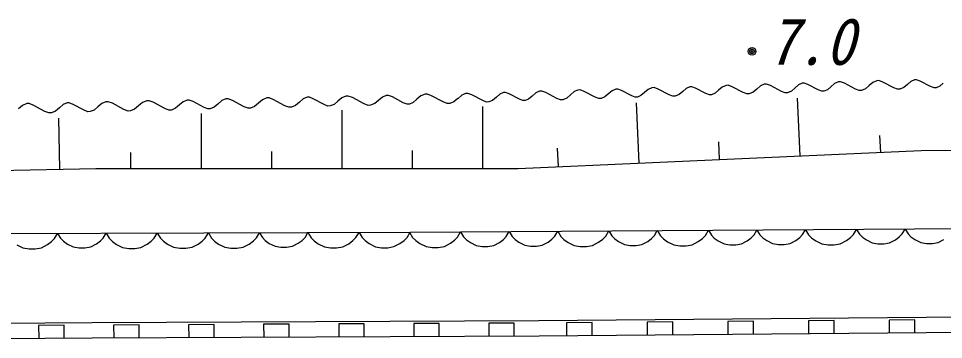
# Model space of a CAD drawing. Units: millimetres on the paper. Extents: x 40 to 680, y 20 to 380.
# Drawn here: x 245.71 to 281.92, y 280.68 to 293.23 of the extents above; entities that cross this region are included whole.
import ezdxf
from ezdxf.enums import TextEntityAlignment as Align

# ---------------------------------------------------------------- set-up
doc = ezdxf.new("R2010")
doc.units = ezdxf.units.MM
doc.layers.add('M-BGD', color=7, linetype='Continuous', lineweight=25)
doc.styles.add('ＭＳ ゴシック', font='')
doc.styles.get('ＭＳ ゴシック').set_extended_font_data('MS Gothic')

msp = doc.modelspace()

# ---------------------------------------------------------------- linework, layer by layer
at = {"layer": 'M-BGD'}
for p, q in [((279.308, 290.798), (279.16, 290.733)), ((279.398, 290.8), (279.308, 290.798)), ((279.549, 290.745), (279.398, 290.8)), ((280.787, 290.832), (280.649, 290.771)), ((280.871, 290.834), (280.787, 290.832)), ((281.013, 290.783), (280.871, 290.834)), ((267.613, 290.433), (267.465, 290.369)), ((267.703, 290.436), (267.613, 290.433)), ((267.855, 290.381), (267.703, 290.436)), ((269.093, 290.467), (268.955, 290.407)), ((269.177, 290.47), (269.093, 290.467)), ((269.319, 290.418), (269.177, 290.47)), ((270.364, 290.459), (270.218, 290.334)), ((270.512, 290.524), (270.364, 290.459)), ((270.602, 290.526), (270.512, 290.524)), ((270.754, 290.471), (270.602, 290.526)), ((271.181, 290.244), (270.754, 290.471)), ((271.853, 290.497), (271.717, 290.381)), ((271.992, 290.558), (271.853, 290.497)), ((272.076, 290.56), (271.992, 290.558)), ((272.217, 290.509), (272.076, 290.56)), ((272.616, 290.297), (272.217, 290.509)), ((273.262, 290.549), (273.116, 290.425)), ((273.411, 290.614), (273.262, 290.549)), ((273.5, 290.617), (273.411, 290.614)), ((273.652, 290.561), (273.5, 290.617)), ((274.08, 290.335), (273.652, 290.561)), ((274.616, 290.471), (274.469, 290.347)), ((274.762, 290.596), (274.616, 290.471)), ((274.91, 290.661), (274.762, 290.596)), ((275, 290.663), (274.91, 290.661)), ((275.152, 290.608), (275, 290.663)), ((275.579, 290.381), (275.152, 290.608)), ((276.115, 290.518), (275.969, 290.393)), ((276.251, 290.634), (276.115, 290.518)), ((276.389, 290.695), (276.251, 290.634)), ((276.473, 290.697), (276.389, 290.695)), ((276.615, 290.646), (276.473, 290.697)), ((277.014, 290.434), (276.615, 290.646)), ((277.156, 290.382), (277.014, 290.434)), ((277.378, 290.445), (277.239, 290.385)), ((277.514, 290.562), (277.378, 290.445)), ((277.66, 290.686), (277.514, 290.562)), ((277.808, 290.751), (277.66, 290.686)), ((277.898, 290.754), (277.808, 290.751)), ((278.05, 290.698), (277.898, 290.754)), ((278.477, 290.472), (278.05, 290.698)), ((278.629, 290.416), (278.477, 290.472)), ((278.867, 290.484), (278.719, 290.419)), ((279.013, 290.608), (278.867, 290.484)), ((279.16, 290.733), (279.013, 290.608)), ((279.977, 290.518), (279.549, 290.745)), ((280.128, 290.463), (279.977, 290.518)), ((280.218, 290.466), (280.128, 290.463)), ((280.366, 290.53), (280.218, 290.466)), ((280.513, 290.655), (280.366, 290.53)), ((280.649, 290.771), (280.513, 290.655)), ((281.412, 290.571), (281.013, 290.783)), ((281.553, 290.519), (281.412, 290.571)), ((281.637, 290.522), (281.553, 290.519)), ((281.776, 290.582), (281.637, 290.522)), ((281.912, 290.699), (281.776, 290.582)), ((253.829, 290.085), (253.67, 290.017)), ((253.925, 290.087), (253.829, 290.085)), ((254.086, 290.027), (253.925, 290.087)), ((255.428, 290.122), (255.27, 290.055)), ((255.524, 290.125), (255.428, 290.122)), ((255.686, 290.064), (255.524, 290.125)), ((256.86, 290.084), (256.713, 289.961)), ((257.008, 290.148), (256.86, 290.084)), ((257.098, 290.15), (257.008, 290.148)), ((257.25, 290.093), (257.098, 290.15)), ((257.675, 289.863), (257.25, 290.093)), ((258.369, 290.128), (258.212, 289.996)), ((258.527, 290.196), (258.369, 290.128)), ((258.623, 290.198), (258.527, 290.196)), ((258.785, 290.138), (258.623, 290.198)), ((259.239, 289.892), (258.785, 290.138)), ((259.959, 290.157), (259.812, 290.034)), ((260.107, 290.221), (259.959, 290.157)), ((260.197, 290.223), (260.107, 290.221)), ((260.349, 290.166), (260.197, 290.223)), ((260.774, 289.936), (260.349, 290.166)), ((261.468, 290.201), (261.311, 290.069)), ((261.627, 290.269), (261.468, 290.201)), ((261.723, 290.271), (261.627, 290.269)), ((261.884, 290.211), (261.723, 290.271)), ((262.338, 289.965), (261.884, 290.211)), ((262.911, 290.107), (262.754, 289.975)), ((263.067, 290.232), (262.921, 290.107)), ((263.215, 290.296), (263.067, 290.232)), ((263.305, 290.299), (263.215, 290.296)), ((263.457, 290.244), (263.305, 290.299)), ((263.884, 290.017), (263.457, 290.244)), ((264.42, 290.154), (264.274, 290.029)), ((264.557, 290.27), (264.42, 290.154)), ((264.695, 290.33), (264.557, 290.27)), ((264.779, 290.333), (264.695, 290.33)), ((264.921, 290.281), (264.779, 290.333)), ((265.32, 290.07), (264.921, 290.281)), ((265.683, 290.081), (265.545, 290.021)), ((265.82, 290.197), (265.683, 290.081)), ((265.966, 290.322), (265.82, 290.197)), ((266.114, 290.387), (265.966, 290.322)), ((266.204, 290.389), (266.114, 290.387)), ((266.356, 290.334), (266.204, 290.389)), ((266.783, 290.107), (266.356, 290.334)), ((266.935, 290.052), (266.783, 290.107)), ((267.173, 290.12), (267.025, 290.055)), ((267.319, 290.244), (267.173, 290.12)), ((267.465, 290.369), (267.319, 290.244)), ((268.282, 290.154), (267.855, 290.381)), ((268.434, 290.099), (268.282, 290.154)), ((268.524, 290.102), (268.434, 290.099)), ((268.672, 290.166), (268.524, 290.102)), ((268.818, 290.291), (268.672, 290.166)), ((268.955, 290.407), (268.818, 290.291)), ((269.717, 290.207), (269.319, 290.418)), ((269.859, 290.155), (269.717, 290.207)), ((269.943, 290.158), (269.859, 290.155)), ((270.081, 290.218), (269.943, 290.158)), ((270.218, 290.334), (270.081, 290.218)), ((271.333, 290.189), (271.181, 290.244)), ((271.423, 290.192), (271.333, 290.189)), ((271.571, 290.256), (271.423, 290.192)), ((271.717, 290.381), (271.571, 290.256)), ((272.758, 290.245), (272.616, 290.297)), ((272.842, 290.248), (272.758, 290.245)), ((272.98, 290.308), (272.842, 290.248)), ((273.116, 290.425), (272.98, 290.308)), ((274.231, 290.279), (274.08, 290.335)), ((274.321, 290.282), (274.231, 290.279)), ((274.469, 290.347), (274.321, 290.282)), ((275.731, 290.326), (275.579, 290.381)), ((275.821, 290.329), (275.731, 290.326)), ((275.969, 290.393), (275.821, 290.329)), ((276.313, 287.853), (276.214, 290.12)), ((277.239, 290.385), (277.156, 290.382)), ((278.719, 290.419), (278.629, 290.416)), ((245.873, 289.833), (245.716, 289.701)), ((246.031, 289.901), (245.873, 289.833)), ((246.127, 289.903), (246.031, 289.901)), ((246.288, 289.843), (246.127, 289.903)), ((246.742, 289.597), (246.288, 289.843)), ((247.315, 289.739), (247.158, 289.607)), ((247.462, 289.862), (247.315, 289.739)), ((247.611, 289.926), (247.462, 289.862)), ((247.701, 289.928), (247.611, 289.926)), ((247.852, 289.872), (247.701, 289.928)), ((248.278, 289.642), (247.852, 289.872)), ((248.815, 289.774), (248.668, 289.651)), ((248.972, 289.906), (248.815, 289.774)), ((249.13, 289.974), (248.972, 289.906)), ((249.226, 289.976), (249.13, 289.974)), ((249.388, 289.916), (249.226, 289.976)), ((249.841, 289.67), (249.388, 289.916)), ((250.414, 289.812), (250.257, 289.68)), ((250.571, 289.944), (250.414, 289.812)), ((250.73, 290.012), (250.571, 289.944)), ((250.826, 290.014), (250.73, 290.012)), ((250.987, 289.954), (250.826, 290.014)), ((251.441, 289.708), (250.987, 289.954)), ((251.602, 289.648), (251.441, 289.708)), ((251.857, 289.718), (251.698, 289.65)), ((252.014, 289.85), (251.857, 289.718)), ((252.161, 289.973), (252.014, 289.85)), ((252.309, 290.037), (252.161, 289.973)), ((252.399, 290.039), (252.309, 290.037)), ((252.551, 289.982), (252.399, 290.039)), ((252.976, 289.752), (252.551, 289.982)), ((253.128, 289.696), (252.976, 289.752)), ((253.366, 289.762), (253.218, 289.698)), ((253.513, 289.885), (253.366, 289.762)), ((253.67, 290.017), (253.513, 289.885)), ((254.54, 289.781), (254.086, 290.027)), ((254.702, 289.721), (254.54, 289.781)), ((254.798, 289.723), (254.702, 289.721)), ((254.956, 289.791), (254.798, 289.723)), ((255.113, 289.923), (254.956, 289.791)), ((255.27, 290.055), (255.113, 289.923)), ((256.14, 289.819), (255.686, 290.064)), ((256.301, 289.759), (256.14, 289.819)), ((256.397, 289.761), (256.301, 289.759)), ((256.556, 289.829), (256.397, 289.761)), ((256.713, 289.961), (256.556, 289.829)), ((257.826, 289.807), (257.675, 289.863)), ((257.916, 289.809), (257.826, 289.807)), ((258.065, 289.873), (257.916, 289.809)), ((258.212, 289.996), (258.065, 289.873)), ((259.4, 289.832), (259.239, 289.892)), ((259.496, 289.834), (259.4, 289.832)), ((259.655, 289.902), (259.496, 289.834)), ((259.812, 290.034), (259.655, 289.902)), ((260.926, 289.88), (260.774, 289.936)), ((261.016, 289.882), (260.926, 289.88)), ((261.164, 289.946), (261.016, 289.882)), ((261.311, 290.069), (261.164, 289.946)), ((262.499, 289.905), (262.338, 289.965)), ((262.595, 289.907), (262.499, 289.905)), ((262.754, 289.975), (262.595, 289.907)), ((264.036, 289.962), (263.884, 290.017)), ((263.896, 287.368), (263.896, 289.782)), ((264.126, 289.965), (264.036, 289.962)), ((264.274, 290.029), (264.126, 289.965)), ((265.461, 290.018), (265.32, 290.07)), ((265.545, 290.021), (265.461, 290.018)), ((267.025, 290.055), (266.935, 290.052)), ((270.005, 287.576), (269.902, 289.933)), ((246.904, 289.537), (246.742, 289.597)), ((247, 289.539), (246.904, 289.537)), ((247.158, 289.607), (247, 289.539)), ((248.429, 289.585), (248.278, 289.642)), ((248.519, 289.587), (248.429, 289.585)), ((248.668, 289.651), (248.519, 289.587)), ((250.003, 289.61), (249.841, 289.67)), ((250.099, 289.613), (250.003, 289.61)), ((250.257, 289.68), (250.099, 289.613)), ((251.698, 289.65), (251.602, 289.648)), ((252.871, 287.368), (252.871, 289.517)), ((253.218, 289.698), (253.128, 289.696)), ((258.384, 287.368), (258.384, 289.65)), ((247.331, 287.339), (247.288, 289.332)), ((279.467, 287.991), (279.438, 288.658)), ((273.159, 287.715), (273.129, 288.408)), ((250.115, 287.368), (250.115, 287.993)), ((255.627, 287.368), (255.627, 288.033)), ((261.14, 287.368), (261.14, 288.073)), ((265.274, 287.368), (281.044, 288.061)), ((266.851, 287.438), (266.819, 288.162)), ((281.044, 288.061), (300.505, 288.215)), ((229.051, 286.953), (248.737, 287.368)), ((248.737, 287.368), (265.274, 287.368)), ((261.044, 284.869), (290.12, 285.061)), ((235.353, 284.792), (261.044, 284.869)), ((247.124, 284.627), (247.244, 284.827)), ((247.244, 284.827), (247.358, 284.638)), ((248.916, 284.528), (249.03, 284.643)), ((249.03, 284.643), (249.144, 284.833)), ((249.144, 284.833), (249.264, 284.633)), ((250.905, 284.518), (251.024, 284.639)), ((251.024, 284.639), (251.144, 284.839)), ((251.144, 284.839), (251.264, 284.639)), ((251.264, 284.639), (251.385, 284.52)), ((252.905, 284.524), (253.024, 284.645)), ((253.024, 284.645), (253.144, 284.845)), ((253.144, 284.845), (253.264, 284.645)), ((253.264, 284.645), (253.385, 284.526)), ((254.905, 284.53), (255.024, 284.651)), ((255.024, 284.651), (255.144, 284.851)), ((255.144, 284.851), (255.258, 284.661)), ((255.258, 284.661), (255.372, 284.548)), ((256.816, 284.552), (256.93, 284.666)), ((256.93, 284.666), (257.044, 284.857)), ((257.044, 284.857), (257.164, 284.657)), ((257.164, 284.657), (257.284, 284.537)), ((258.804, 284.542), (258.924, 284.662)), ((258.924, 284.662), (259.044, 284.863)), ((259.044, 284.863), (259.164, 284.663)), ((259.164, 284.663), (259.284, 284.543)), ((260.804, 284.548), (260.924, 284.668)), ((260.924, 284.668), (261.044, 284.869)), ((261.021, 284.868), (261.142, 284.669)), ((261.142, 284.669), (261.263, 284.55)), ((262.783, 284.56), (262.902, 284.681)), ((262.902, 284.681), (263.021, 284.882)), ((263.021, 284.882), (263.136, 284.692)), ((263.136, 284.692), (263.251, 284.579)), ((264.695, 284.589), (264.808, 284.703)), ((264.808, 284.703), (264.921, 284.894)), ((264.921, 284.894), (265.036, 284.705)), ((265.036, 284.705), (265.151, 284.592)), ((266.595, 284.601), (266.708, 284.716)), ((266.708, 284.716), (266.821, 284.907)), ((266.821, 284.907), (266.942, 284.708)), ((266.942, 284.708), (267.063, 284.588)), ((268.583, 284.598), (268.702, 284.719)), ((268.702, 284.719), (268.821, 284.92)), ((268.821, 284.92), (268.936, 284.731)), ((268.936, 284.731), (269.051, 284.617)), ((270.495, 284.627), (270.608, 284.742)), ((270.608, 284.742), (270.721, 284.932)), ((270.721, 284.932), (270.842, 284.733)), ((270.842, 284.733), (270.963, 284.614)), ((272.483, 284.624), (272.602, 284.745)), ((272.602, 284.745), (272.721, 284.946)), ((272.721, 284.946), (272.836, 284.756)), ((272.836, 284.756), (272.951, 284.643)), ((272.951, 284.643), (273.104, 284.53)), ((274.244, 284.538), (274.395, 284.653)), ((274.395, 284.653), (274.508, 284.768)), ((274.508, 284.768), (274.621, 284.958)), ((274.621, 284.958), (274.736, 284.769)), ((274.736, 284.769), (274.851, 284.656)), ((274.851, 284.656), (275.004, 284.543)), ((276.144, 284.55), (276.295, 284.665)), ((276.295, 284.665), (276.408, 284.78)), ((276.408, 284.78), (276.521, 284.971)), ((276.521, 284.971), (276.642, 284.772)), ((276.642, 284.772), (276.763, 284.652)), ((276.763, 284.652), (276.924, 284.533)), ((278.124, 284.541), (278.283, 284.662)), ((278.283, 284.662), (278.402, 284.783)), ((278.402, 284.783), (278.521, 284.984)), ((278.521, 284.984), (278.636, 284.795)), ((278.636, 284.795), (278.751, 284.682)), ((278.751, 284.682), (278.904, 284.569)), ((280.043, 284.576), (280.195, 284.691)), ((280.195, 284.691), (280.308, 284.806)), ((280.308, 284.806), (280.421, 284.997)), ((280.421, 284.997), (280.536, 284.807)), ((280.536, 284.807), (280.651, 284.694)), ((280.651, 284.694), (280.803, 284.581)), ((245.645, 284.382), (245.885, 284.263)), ((246.605, 284.265), (246.845, 284.386)), ((246.845, 284.386), (247.005, 284.506)), ((247.005, 284.506), (247.124, 284.627)), ((247.358, 284.638), (247.472, 284.524)), ((247.472, 284.524), (247.625, 284.41)), ((247.625, 284.41), (247.853, 284.297)), ((247.853, 284.297), (248.081, 284.26)), ((248.309, 284.26), (248.537, 284.299)), ((248.537, 284.299), (248.765, 284.414)), ((248.765, 284.414), (248.916, 284.528)), ((249.264, 284.633), (249.385, 284.514)), ((249.385, 284.514), (249.545, 284.394)), ((249.545, 284.394), (249.785, 284.275)), ((250.265, 284.236), (250.505, 284.277)), ((250.505, 284.277), (250.745, 284.398)), ((250.745, 284.398), (250.905, 284.518)), ((251.385, 284.52), (251.545, 284.4)), ((251.545, 284.4), (251.785, 284.281)), ((251.785, 284.281), (252.025, 284.242)), ((252.265, 284.242), (252.505, 284.283)), ((252.505, 284.283), (252.745, 284.404)), ((252.745, 284.404), (252.905, 284.524)), ((253.385, 284.526), (253.545, 284.406)), ((253.545, 284.406), (253.785, 284.287)), ((253.785, 284.287), (254.025, 284.248)), ((254.265, 284.248), (254.505, 284.289)), ((254.505, 284.289), (254.745, 284.41)), ((254.745, 284.41), (254.905, 284.53)), ((255.372, 284.548), (255.525, 284.434)), ((255.525, 284.434), (255.753, 284.321)), ((255.753, 284.321), (255.981, 284.283)), ((255.981, 284.283), (256.209, 284.284)), ((256.209, 284.284), (256.437, 284.323)), ((256.437, 284.323), (256.665, 284.437)), ((256.665, 284.437), (256.816, 284.552)), ((257.284, 284.537), (257.445, 284.418)), ((257.445, 284.418), (257.685, 284.298)), ((257.685, 284.298), (257.925, 284.259)), ((258.165, 284.26), (258.405, 284.301)), ((258.405, 284.301), (258.645, 284.421)), ((258.645, 284.421), (258.804, 284.542)), ((259.284, 284.543), (259.445, 284.424)), ((259.445, 284.424), (259.685, 284.304)), ((259.685, 284.304), (259.925, 284.265)), ((260.165, 284.266), (260.405, 284.307)), ((260.405, 284.307), (260.645, 284.427)), ((260.645, 284.427), (260.804, 284.548)), ((261.263, 284.55), (261.424, 284.431)), ((261.424, 284.431), (261.665, 284.313)), ((261.665, 284.313), (261.905, 284.274)), ((261.905, 284.274), (262.145, 284.276)), ((262.145, 284.276), (262.385, 284.317)), ((262.385, 284.317), (262.624, 284.439)), ((262.624, 284.439), (262.783, 284.56)), ((263.251, 284.579), (263.404, 284.466)), ((263.404, 284.466), (263.633, 284.354)), ((263.633, 284.354), (263.861, 284.317)), ((263.861, 284.317), (264.089, 284.319)), ((264.089, 284.319), (264.317, 284.358)), ((264.317, 284.358), (264.544, 284.474)), ((264.544, 284.474), (264.695, 284.589)), ((265.151, 284.592), (265.304, 284.479)), ((265.304, 284.479), (265.533, 284.366)), ((265.533, 284.366), (265.761, 284.33)), ((265.761, 284.33), (265.989, 284.331)), ((265.989, 284.331), (266.217, 284.371)), ((266.217, 284.371), (266.444, 284.486)), ((266.444, 284.486), (266.595, 284.601)), ((267.063, 284.588), (267.224, 284.469)), ((267.224, 284.469), (267.465, 284.351)), ((267.465, 284.351), (267.705, 284.313)), ((267.705, 284.313), (267.945, 284.314)), ((267.945, 284.314), (268.185, 284.356)), ((268.185, 284.356), (268.424, 284.477)), ((268.424, 284.477), (268.583, 284.598)), ((269.051, 284.617), (269.204, 284.504)), ((269.204, 284.504), (269.432, 284.392)), ((269.432, 284.392), (269.661, 284.355)), ((269.661, 284.355), (269.889, 284.357)), ((269.889, 284.357), (270.116, 284.396)), ((270.116, 284.396), (270.344, 284.512)), ((270.344, 284.512), (270.495, 284.627)), ((270.963, 284.614), (271.124, 284.495)), ((271.124, 284.495), (271.365, 284.377)), ((271.365, 284.377), (271.605, 284.338)), ((271.605, 284.338), (271.845, 284.34)), ((271.845, 284.34), (272.085, 284.382)), ((272.085, 284.382), (272.324, 284.503)), ((272.324, 284.503), (272.483, 284.624)), ((273.104, 284.53), (273.332, 284.418)), ((273.332, 284.418), (273.561, 284.381)), ((273.561, 284.381), (273.789, 284.383)), ((273.789, 284.383), (274.016, 284.422)), ((274.016, 284.422), (274.244, 284.538)), ((275.004, 284.543), (275.232, 284.43)), ((275.232, 284.43), (275.461, 284.394)), ((275.461, 284.394), (275.689, 284.395)), ((275.689, 284.395), (275.916, 284.435)), ((275.916, 284.435), (276.144, 284.55)), ((276.924, 284.533), (277.164, 284.415)), ((277.164, 284.415), (277.405, 284.377)), ((277.405, 284.377), (277.645, 284.378)), ((277.645, 284.378), (277.884, 284.42)), ((277.884, 284.42), (278.124, 284.541)), ((278.904, 284.569), (279.132, 284.456)), ((279.132, 284.456), (279.36, 284.42)), ((279.36, 284.42), (279.588, 284.421)), ((279.588, 284.421), (279.816, 284.461)), ((279.816, 284.461), (280.043, 284.576)), ((280.803, 284.581), (281.032, 284.469)), ((281.032, 284.469), (281.26, 284.432)), ((281.26, 284.432), (281.488, 284.434)), ((281.488, 284.434), (281.716, 284.473)), ((281.716, 284.473), (281.943, 284.589)), ((245.885, 284.263), (246.125, 284.224)), ((246.125, 284.224), (246.365, 284.225)), ((246.365, 284.225), (246.605, 284.265)), ((248.081, 284.26), (248.309, 284.26)), ((249.785, 284.275), (250.025, 284.236)), ((250.025, 284.236), (250.265, 284.236)), ((252.025, 284.242), (252.265, 284.242)), ((254.025, 284.248), (254.265, 284.248)), ((257.925, 284.259), (258.165, 284.26)), ((259.925, 284.265), (260.165, 284.266)), ((248.595, 281.338), (266.086, 281.423)), ((266.086, 281.423), (288.19, 281.607)), ((274.482, 281.393), (273.482, 281.384)), ((273.482, 281.384), (273.486, 280.884)), ((274.486, 280.893), (274.482, 281.393)), ((277.64, 281.419), (276.64, 281.411)), ((276.64, 281.411), (276.644, 280.911)), ((277.644, 280.919), (277.64, 281.419)), ((280.798, 281.445), (279.798, 281.437)), ((279.798, 281.437), (279.803, 280.937)), ((280.803, 280.945), (280.798, 281.445)), ((236.716, 281.276), (248.595, 281.338)), ((247.498, 281.23), (246.498, 281.225)), ((246.498, 281.225), (246.501, 280.725)), ((247.501, 280.73), (247.498, 281.23)), ((250.435, 281.245), (249.435, 281.24)), ((249.435, 281.24), (249.437, 280.74)), ((250.437, 280.745), (250.435, 281.245)), ((253.372, 281.259), (252.372, 281.254)), ((252.372, 281.254), (252.374, 280.754)), ((253.374, 280.759), (253.372, 281.259)), ((256.309, 281.274), (255.309, 281.269)), ((255.309, 281.269), (255.311, 280.769)), ((256.311, 280.774), (256.309, 281.274)), ((259.246, 281.288), (258.246, 281.283)), ((258.246, 281.283), (258.248, 280.783)), ((259.248, 280.788), (259.246, 281.288)), ((262.183, 281.303), (261.183, 281.298)), ((261.183, 281.298), (261.185, 280.798)), ((262.185, 280.803), (262.183, 281.303)), ((265.119, 281.318), (264.119, 281.313)), ((264.119, 281.313), (264.122, 280.813)), ((265.122, 280.818), (265.119, 281.318)), ((268.165, 281.34), (267.165, 281.332)), ((267.165, 281.332), (267.17, 280.832)), ((268.17, 280.84), (268.165, 281.34)), ((271.324, 281.366), (270.324, 281.358)), ((270.324, 281.358), (270.328, 280.858)), ((271.328, 280.866), (271.324, 281.366)), ((236.721, 280.676), (248.598, 280.738)), ((248.598, 280.738), (266.09, 280.823)), ((266.09, 280.823), (288.198, 281.007))]:
    msp.add_line(p, q, dxfattribs=at)
for radius in [0.15, 0.09, 0.03]:
    msp.add_circle((274.429, 291.945), radius, dxfattribs=at)

# ---------------------------------------------------------------- texts
at = {"layer": 'M-BGD', "style": 'ＭＳ ゴシック', "oblique": 15, "width": 0.9}
msp.add_text('7.0', height=1.833, dxfattribs=at).set_placement((275.062, 290.869), align=Align.BOTTOM_LEFT)

doc.saveas('drawing.dxf')
